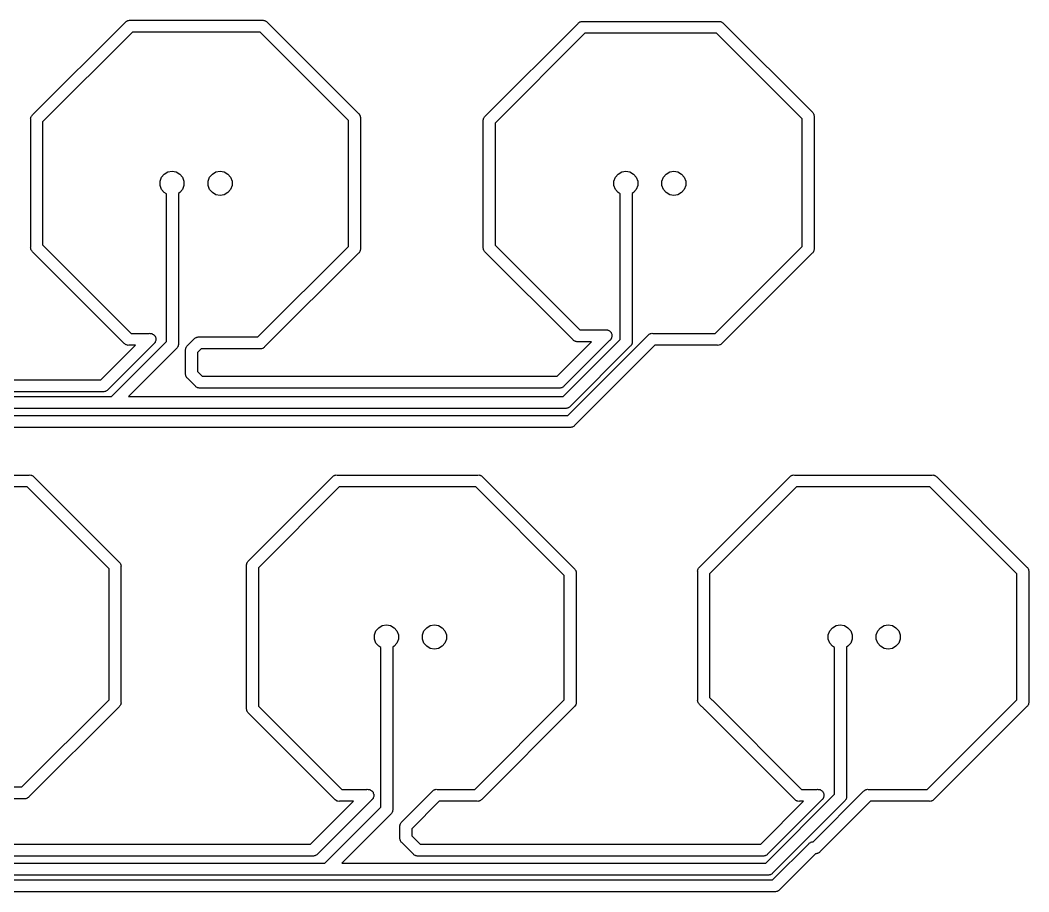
# Model space of a CAD drawing. Extents: x 41 to 175, y -135 to -43.
# Drawn here: x 118.81 to 161.15, y -79.75 to -43.15 of the extents above; entities that cross this region are included whole.
import ezdxf

# ---------------------------------------------------------------- set-up
doc = ezdxf.new("R2010")
doc.units = 0
doc.header["$MEASUREMENT"] = 0
doc.layers.add('BLACK', color=7, linetype='CONTINUOUS')

msp = doc.modelspace()

# ---------------------------------------------------------------- linework, layer by layer
at = {"layer": 'BLACK', "linetype": 'CONTINUOUS'}
for p, q in [((123.25, -43.2055), (123.279, -43.189)), ((123.279, -43.189), (123.306, -43.1699)), ((123.306, -43.1699), (123.317, -43.167)), ((123.317, -43.167), (123.326, -43.1615)), ((123.326, -43.1615), (123.359, -43.1557)), ((123.359, -43.1557), (123.391, -43.1471)), ((123.391, -43.1471), (123.424, -43.15)), ((123.424, -43.15), (128.976, -43.15)), ((128.976, -43.15), (129.009, -43.1471)), ((129.009, -43.1471), (129.042, -43.1557)), ((129.042, -43.1557), (129.074, -43.1615)), ((129.074, -43.1615), (129.084, -43.167)), ((129.084, -43.167), (129.095, -43.1699)), ((129.095, -43.1699), (129.122, -43.1889)), ((129.122, -43.1889), (129.151, -43.2055)), ((119.331, -47.1285), (123.229, -43.2309)), ((123.229, -43.2309), (123.25, -43.2055)), ((129.151, -43.2055), (129.172, -43.2309)), ((129.172, -43.2309), (133.007, -47.0657)), ((138.331, -47.1785), (142.229, -43.2809)), ((142.229, -43.2809), (142.25, -43.2555)), ((142.25, -43.2555), (142.279, -43.239)), ((142.279, -43.239), (142.306, -43.2199)), ((142.306, -43.2199), (142.317, -43.217)), ((142.317, -43.217), (142.326, -43.2115)), ((142.326, -43.2115), (142.359, -43.2057)), ((142.359, -43.2057), (142.391, -43.1971)), ((142.391, -43.1971), (142.424, -43.2)), ((142.424, -43.2), (148.139, -43.2)), ((148.139, -43.2), (148.172, -43.1971)), ((148.172, -43.1971), (148.204, -43.2057)), ((148.204, -43.2057), (148.237, -43.2115)), ((148.237, -43.2115), (148.247, -43.217)), ((148.247, -43.217), (148.257, -43.2199)), ((148.257, -43.2199), (148.284, -43.239)), ((148.284, -43.239), (148.313, -43.2555)), ((148.313, -43.2555), (148.335, -43.2809)), ((148.335, -43.2809), (152.057, -47.0031)), ((123.517, -43.65), (119.75, -47.4166)), ((128.884, -43.65), (123.517, -43.65)), ((132.588, -47.3538), (128.884, -43.65)), ((142.517, -43.7), (138.75, -47.4666)), ((148.046, -43.7), (142.517, -43.7)), ((151.638, -47.2911), (148.046, -43.7)), ((152.057, -47.0031), (152.082, -47.0244)), ((119.247, -47.2909), (119.256, -47.2589)), ((119.25, -47.3239), (119.247, -47.2909)), ((119.25, -52.6764), (119.25, -47.3239)), ((119.256, -47.2589), (119.261, -47.2262)), ((119.261, -47.2262), (119.267, -47.2165)), ((119.267, -47.2165), (119.27, -47.2057)), ((119.27, -47.2057), (119.289, -47.1786)), ((119.289, -47.1786), (119.306, -47.1499)), ((119.306, -47.1499), (119.331, -47.1285)), ((119.75, -47.4166), (119.75, -52.5838)), ((132.588, -52.6458), (132.588, -47.3538)), ((133.007, -47.0657), (133.032, -47.0871)), ((133.032, -47.0871), (133.049, -47.1158)), ((133.049, -47.1158), (133.068, -47.1429)), ((133.068, -47.1429), (133.071, -47.1537)), ((133.071, -47.1537), (133.076, -47.1634)), ((133.076, -47.1634), (133.082, -47.1961)), ((133.082, -47.1961), (133.09, -47.2281)), ((133.09, -47.2281), (133.088, -47.2611)), ((133.088, -47.2611), (133.088, -52.7385)), ((138.247, -47.3409), (138.256, -47.3089)), ((138.25, -47.3739), (138.247, -47.3409)), ((138.25, -52.6891), (138.25, -47.3739)), ((138.256, -47.3089), (138.261, -47.2762)), ((138.261, -47.2762), (138.267, -47.2665)), ((138.267, -47.2665), (138.27, -47.2557)), ((138.27, -47.2557), (138.289, -47.2286)), ((138.289, -47.2286), (138.306, -47.1999)), ((138.306, -47.1999), (138.331, -47.1785)), ((151.638, -52.6458), (151.638, -47.2911)), ((152.082, -47.0244), (152.099, -47.0531)), ((152.099, -47.0531), (152.118, -47.0803)), ((152.118, -47.0803), (152.121, -47.0911)), ((152.121, -47.0911), (152.126, -47.1008)), ((152.126, -47.1008), (152.132, -47.1334)), ((152.132, -47.1334), (152.14, -47.1654)), ((152.14, -47.1654), (152.138, -47.1985)), ((152.138, -47.1985), (152.138, -52.7385)), ((138.75, -47.4666), (138.75, -52.5964)), ((124.858, -49.6111), (125.01, -49.5229)), ((125.01, -49.5229), (125.184, -49.4923)), ((125.184, -49.4923), (125.358, -49.5229)), ((125.358, -49.5229), (125.51, -49.6111)), ((126.874, -49.6111), (127.026, -49.5229)), ((127.026, -49.5229), (127.2, -49.4923)), ((127.2, -49.4923), (127.374, -49.5229)), ((127.374, -49.5229), (127.526, -49.6111)), ((143.908, -49.6111), (144.06, -49.5229)), ((144.06, -49.5229), (144.234, -49.4923)), ((144.234, -49.4923), (144.408, -49.5229)), ((144.408, -49.5229), (144.56, -49.6111)), ((145.924, -49.6111), (146.076, -49.5229)), ((146.076, -49.5229), (146.25, -49.4923)), ((146.25, -49.4923), (146.424, -49.5229)), ((146.424, -49.5229), (146.576, -49.6111)), ((124.684, -49.9118), (124.744, -49.7461)), ((124.684, -50.0882), (124.684, -49.9118)), ((124.744, -49.7461), (124.858, -49.6111)), ((125.51, -49.6111), (125.624, -49.7461)), ((125.624, -49.7461), (125.684, -49.9118)), ((125.684, -49.9118), (125.684, -50.0882)), ((126.7, -49.9118), (126.76, -49.7461)), ((126.7, -50.0882), (126.7, -49.9118)), ((126.76, -49.7461), (126.874, -49.6111)), ((127.526, -49.6111), (127.64, -49.7461)), ((127.64, -49.7461), (127.7, -49.9118)), ((127.7, -49.9118), (127.7, -50.0882)), ((143.734, -49.9118), (143.794, -49.7461)), ((143.734, -50.0882), (143.734, -49.9118)), ((143.794, -49.7461), (143.908, -49.6111)), ((144.56, -49.6111), (144.674, -49.7461)), ((144.674, -49.7461), (144.734, -49.9118)), ((144.734, -49.9118), (144.734, -50.0882)), ((145.75, -49.9118), (145.81, -49.7461)), ((145.75, -50.0882), (145.75, -49.9118)), ((145.81, -49.7461), (145.924, -49.6111)), ((146.576, -49.6111), (146.69, -49.7461)), ((146.69, -49.7461), (146.75, -49.9118)), ((146.75, -49.9118), (146.75, -50.0882)), ((124.744, -50.2539), (124.684, -50.0882)), ((124.858, -50.3889), (124.744, -50.2539)), ((124.95, -50.4423), (124.858, -50.3889)), ((125.51, -50.3889), (125.45, -50.4238)), ((125.624, -50.2539), (125.51, -50.3889)), ((125.684, -50.0882), (125.624, -50.2539)), ((126.76, -50.2539), (126.7, -50.0882)), ((126.874, -50.3889), (126.76, -50.2539)), ((127.026, -50.4771), (126.874, -50.3889)), ((127.526, -50.3889), (127.374, -50.4771)), ((127.64, -50.2539), (127.526, -50.3889)), ((127.7, -50.0882), (127.64, -50.2539)), ((143.794, -50.2539), (143.734, -50.0882)), ((143.908, -50.3889), (143.794, -50.2539)), ((144, -50.4423), (143.908, -50.3889)), ((144.56, -50.3889), (144.5, -50.4238)), ((144.674, -50.2539), (144.56, -50.3889)), ((144.734, -50.0882), (144.674, -50.2539)), ((145.81, -50.2539), (145.75, -50.0882)), ((145.924, -50.3889), (145.81, -50.2539)), ((146.076, -50.4771), (145.924, -50.3889)), ((146.576, -50.3889), (146.424, -50.4771)), ((146.69, -50.2539), (146.576, -50.3889)), ((146.75, -50.0882), (146.69, -50.2539)), ((124.95, -56.2215), (124.95, -50.4423)), ((125.45, -50.4238), (125.45, -56.7391)), ((127.2, -50.5077), (127.026, -50.4771)), ((127.374, -50.4771), (127.2, -50.5077)), ((144, -56.2215), (144, -50.4423)), ((144.5, -50.4238), (144.5, -56.6491)), ((146.25, -50.5077), (146.076, -50.4771)), ((146.424, -50.4771), (146.25, -50.5077)), ((119.247, -52.7095), (119.25, -52.6764)), ((119.256, -52.7415), (119.247, -52.7095)), ((119.261, -52.7742), (119.256, -52.7415)), ((119.267, -52.7838), (119.261, -52.7742)), ((119.27, -52.7946), (119.267, -52.7838)), ((119.289, -52.8218), (119.27, -52.7946)), ((119.306, -52.8505), (119.289, -52.8218)), ((119.331, -52.8718), (119.306, -52.8505)), ((123.178, -56.7191), (119.331, -52.8718)), ((119.75, -52.5838), (123.466, -56.3)), ((128.783, -56.45), (132.588, -52.6458)), ((133.032, -52.9126), (133.007, -52.9339)), ((133.049, -52.8838), (133.032, -52.9126)), ((133.068, -52.8567), (133.049, -52.8838)), ((133.071, -52.8459), (133.068, -52.8567)), ((133.076, -52.8362), (133.071, -52.8459)), ((133.082, -52.8035), (133.076, -52.8362)), ((133.09, -52.7715), (133.082, -52.8035)), ((133.088, -52.7385), (133.09, -52.7715)), ((138.247, -52.7221), (138.25, -52.6891)), ((138.256, -52.7542), (138.247, -52.7221)), ((138.261, -52.7868), (138.256, -52.7542)), ((138.267, -52.7965), (138.261, -52.7868)), ((138.27, -52.8073), (138.267, -52.7965)), ((138.289, -52.8345), (138.27, -52.8073)), ((138.306, -52.8632), (138.289, -52.8345)), ((138.331, -52.8845), (138.306, -52.8632)), ((142.016, -56.5691), (138.331, -52.8845)), ((138.75, -52.5964), (142.304, -56.15)), ((147.983, -56.3), (151.638, -52.6458)), ((152.082, -52.9126), (152.057, -52.9339)), ((152.099, -52.8838), (152.082, -52.9126)), ((152.118, -52.8567), (152.099, -52.8838)), ((152.121, -52.8459), (152.118, -52.8567)), ((152.126, -52.8362), (152.121, -52.8459)), ((152.132, -52.8035), (152.126, -52.8362)), ((152.14, -52.7715), (152.132, -52.8035)), ((152.138, -52.7385), (152.14, -52.7715)), ((133.007, -52.9339), (129.071, -56.8691)), ((152.057, -52.9339), (148.271, -56.7191)), ((123.466, -56.3), (124.217, -56.3)), ((124.217, -56.3), (124.228, -56.2971)), ((124.228, -56.2971), (124.261, -56.3)), ((124.261, -56.3), (124.272, -56.3)), ((124.272, -56.3), (124.283, -56.3019)), ((124.283, -56.3019), (124.316, -56.3048)), ((124.316, -56.3048), (124.326, -56.3095)), ((124.326, -56.3095), (124.337, -56.3114)), ((124.337, -56.3114), (124.366, -56.328)), ((124.95, -56.6464), (124.95, -56.2215)), ((124.95, -56.2215), (124.95, -56.2215)), ((142.304, -56.15), (143.367, -56.15)), ((143.367, -56.15), (143.378, -56.1471)), ((143.378, -56.1471), (143.411, -56.15)), ((143.411, -56.15), (143.422, -56.15)), ((143.422, -56.15), (143.433, -56.1519)), ((143.433, -56.1519), (143.466, -56.1548)), ((143.466, -56.1548), (143.476, -56.1595)), ((143.476, -56.1595), (143.487, -56.1615)), ((143.487, -56.1615), (143.516, -56.178)), ((143.516, -56.178), (143.546, -56.1921)), ((143.546, -56.1921), (143.553, -56.1999)), ((143.553, -56.1999), (143.563, -56.2055)), ((143.563, -56.2055), (143.585, -56.2309)), ((143.585, -56.2309), (143.608, -56.2544)), ((143.608, -56.2544), (143.613, -56.2645)), ((143.613, -56.2645), (143.62, -56.2731)), ((143.62, -56.2731), (143.631, -56.3042)), ((143.631, -56.3042), (143.645, -56.3343)), ((144, -56.5565), (144, -56.2215)), ((144, -56.2215), (144, -56.2215)), ((145.216, -56.3389), (145.243, -56.3199)), ((145.243, -56.3199), (145.253, -56.317)), ((145.253, -56.317), (145.263, -56.3114)), ((145.263, -56.3114), (145.296, -56.3057)), ((145.296, -56.3057), (145.328, -56.2971)), ((145.328, -56.2971), (145.361, -56.3)), ((145.361, -56.3), (147.983, -56.3)), ((122.646, -58.95), (124.95, -56.6464)), ((123.199, -56.7445), (123.178, -56.7191)), ((124.366, -56.328), (124.396, -56.342)), ((124.396, -56.342), (124.404, -56.3499)), ((124.404, -56.3499), (124.413, -56.3555)), ((124.413, -56.3555), (124.435, -56.3809)), ((124.434, -56.7191), (124.413, -56.7445)), ((124.442, -56.7113), (124.434, -56.7191)), ((124.435, -56.3809), (124.458, -56.4044)), ((124.449, -56.7023), (124.442, -56.7113)), ((124.47, -56.6769), (124.449, -56.7023)), ((124.458, -56.4044), (124.463, -56.4145)), ((124.463, -56.4145), (124.47, -56.4231)), ((124.47, -56.4231), (124.481, -56.4542)), ((124.474, -56.6664), (124.47, -56.6769)), ((124.48, -56.6573), (124.474, -56.6664)), ((124.489, -56.6252), (124.48, -56.6573)), ((124.481, -56.4542), (124.495, -56.4843)), ((124.5, -56.5941), (124.489, -56.6252)), ((124.495, -56.4843), (124.496, -56.4954)), ((124.496, -56.4954), (124.5, -56.5059)), ((124.5, -56.5059), (124.5, -56.5391)), ((124.5, -56.5391), (124.503, -56.5721)), ((124.503, -56.5721), (124.5, -56.5829)), ((124.5, -56.5829), (124.5, -56.5941)), ((125.45, -56.7391), (125.453, -56.7721)), ((125.831, -56.8155), (126.116, -56.5309)), ((126.116, -56.5309), (126.137, -56.5055)), ((126.137, -56.5055), (126.166, -56.489)), ((126.166, -56.489), (126.193, -56.4699)), ((126.193, -56.4699), (126.204, -56.467)), ((126.204, -56.467), (126.213, -56.4615)), ((126.213, -56.4615), (126.246, -56.4557)), ((126.246, -56.4557), (126.278, -56.4471)), ((126.278, -56.4471), (126.311, -56.45)), ((126.311, -56.45), (128.783, -56.45)), ((141.346, -58.1), (142.796, -56.65)), ((141.606, -58.95), (144, -56.5565)), ((143.554, -56.6), (141.634, -58.5191)), ((141.796, -59.75), (145.166, -56.3809)), ((142.037, -56.5945), (142.016, -56.5691)), ((142.066, -56.611), (142.037, -56.5945)), ((142.093, -56.6301), (142.066, -56.611)), ((142.104, -56.633), (142.093, -56.6301)), ((142.113, -56.6385), (142.104, -56.633)), ((142.146, -56.6443), (142.113, -56.6385)), ((142.178, -56.6529), (142.146, -56.6443)), ((142.211, -56.65), (142.178, -56.6529)), ((142.796, -56.65), (142.211, -56.65)), ((143.563, -56.5945), (143.554, -56.6)), ((143.584, -56.5691), (143.563, -56.5945)), ((143.592, -56.5613), (143.584, -56.5691)), ((143.599, -56.5523), (143.592, -56.5613)), ((143.62, -56.5269), (143.599, -56.5523)), ((143.624, -56.5164), (143.62, -56.5269)), ((143.63, -56.5073), (143.624, -56.5164)), ((143.639, -56.4752), (143.63, -56.5073)), ((143.65, -56.4441), (143.639, -56.4752)), ((143.645, -56.3343), (143.646, -56.3454)), ((143.646, -56.3454), (143.65, -56.3559)), ((143.65, -56.3559), (143.65, -56.3891)), ((143.65, -56.3891), (143.653, -56.4221)), ((143.653, -56.4221), (143.65, -56.4329)), ((143.65, -56.4329), (143.65, -56.4441)), ((144.494, -56.7142), (144.489, -56.7468)), ((144.503, -56.6822), (144.494, -56.7142)), ((144.5, -56.6491), (144.503, -56.6822)), ((145.166, -56.3809), (145.187, -56.3555)), ((145.187, -56.3555), (145.216, -56.3389)), ((148.271, -56.7191), (148.25, -56.7445)), ((122.196, -58.25), (123.646, -56.8)), ((124.404, -56.75), (122.484, -58.6691)), ((123.228, -56.761), (123.199, -56.7445)), ((123.255, -56.7801), (123.228, -56.761)), ((123.266, -56.783), (123.255, -56.7801)), ((123.276, -56.7885), (123.266, -56.783)), ((123.308, -56.7943), (123.276, -56.7885)), ((123.341, -56.8029), (123.308, -56.7943)), ((123.374, -56.8), (123.341, -56.8029)), ((125.369, -56.9345), (123.354, -58.95)), ((123.646, -56.8), (123.374, -56.8)), ((124.413, -56.7445), (124.404, -56.75)), ((125.394, -56.9132), (125.369, -56.9345)), ((125.411, -56.8845), (125.394, -56.9132)), ((125.43, -56.8573), (125.411, -56.8845)), ((125.433, -56.8465), (125.43, -56.8573)), ((125.439, -56.8368), (125.433, -56.8465)), ((125.444, -56.8042), (125.439, -56.8368)), ((125.453, -56.7721), (125.444, -56.8042)), ((125.747, -56.9779), (125.756, -56.9458)), ((125.75, -57.0109), (125.747, -56.9779)), ((125.75, -57.9891), (125.75, -57.0109)), ((125.756, -56.9458), (125.761, -56.9132)), ((125.761, -56.9132), (125.767, -56.9035)), ((125.767, -56.9035), (125.77, -56.8927)), ((125.77, -56.8927), (125.789, -56.8655)), ((125.789, -56.8655), (125.806, -56.8368)), ((125.806, -56.8368), (125.831, -56.8155)), ((126.404, -56.95), (126.25, -57.1036)), ((126.25, -57.1036), (126.25, -57.8964)), ((128.876, -56.95), (126.404, -56.95)), ((128.909, -56.9529), (128.876, -56.95)), ((128.941, -56.9443), (128.909, -56.9529)), ((128.974, -56.9385), (128.941, -56.9443)), ((128.983, -56.933), (128.974, -56.9385)), ((128.994, -56.9301), (128.983, -56.933)), ((129.021, -56.911), (128.994, -56.9301)), ((129.05, -56.8945), (129.021, -56.911)), ((129.071, -56.8691), (129.05, -56.8945)), ((144.419, -56.8445), (141.895, -59.3691)), ((145.454, -56.8), (142.084, -60.1691)), ((144.444, -56.8232), (144.419, -56.8445)), ((144.461, -56.7945), (144.444, -56.8232)), ((144.48, -56.7673), (144.461, -56.7945)), ((144.483, -56.7565), (144.48, -56.7673)), ((144.489, -56.7468), (144.483, -56.7565)), ((148.076, -56.8), (145.454, -56.8)), ((148.109, -56.8029), (148.076, -56.8)), ((148.141, -56.7943), (148.109, -56.8029)), ((148.174, -56.7885), (148.141, -56.7943)), ((148.183, -56.783), (148.174, -56.7885)), ((148.194, -56.7801), (148.183, -56.783)), ((148.221, -56.761), (148.194, -56.7801)), ((148.25, -56.7445), (148.221, -56.761)), ((125.747, -58.0221), (125.75, -57.9891)), ((126.25, -57.8964), (126.454, -58.1)), ((110.104, -58.25), (122.196, -58.25)), ((125.756, -58.0542), (125.747, -58.0221)), ((125.761, -58.0868), (125.756, -58.0542)), ((125.767, -58.0965), (125.761, -58.0868)), ((125.77, -58.1073), (125.767, -58.0965)), ((125.789, -58.1345), (125.77, -58.1073)), ((125.806, -58.1632), (125.789, -58.1345)), ((125.831, -58.1845), (125.806, -58.1632)), ((126.166, -58.5191), (125.831, -58.1845)), ((126.454, -58.1), (141.346, -58.1)), ((122.289, -58.75), (110.011, -58.75)), ((122.322, -58.7529), (122.289, -58.75)), ((122.354, -58.7443), (122.322, -58.7529)), ((122.387, -58.7385), (122.354, -58.7443)), ((122.396, -58.733), (122.387, -58.7385)), ((122.407, -58.7301), (122.396, -58.733)), ((122.434, -58.7111), (122.407, -58.7301)), ((122.463, -58.6945), (122.434, -58.7111)), ((122.484, -58.6691), (122.463, -58.6945)), ((126.187, -58.5445), (126.166, -58.5191)), ((126.216, -58.561), (126.187, -58.5445)), ((126.243, -58.5801), (126.216, -58.561)), ((126.254, -58.583), (126.243, -58.5801)), ((126.263, -58.5885), (126.254, -58.583)), ((126.296, -58.5943), (126.263, -58.5885)), ((126.328, -58.6029), (126.296, -58.5943)), ((126.361, -58.6), (126.328, -58.6029)), ((141.439, -58.6), (126.361, -58.6)), ((141.472, -58.6029), (141.439, -58.6)), ((141.504, -58.5943), (141.472, -58.6029)), ((141.537, -58.5885), (141.504, -58.5943)), ((141.546, -58.583), (141.537, -58.5885)), ((141.557, -58.5801), (141.546, -58.583)), ((141.584, -58.5611), (141.557, -58.5801)), ((141.613, -58.5445), (141.584, -58.5611)), ((141.634, -58.5191), (141.613, -58.5445)), ((104.774, -58.95), (122.646, -58.95)), ((123.354, -58.95), (141.606, -58.95)), ((122.739, -59.45), (104.681, -59.45)), ((122.772, -59.4529), (122.739, -59.45)), ((122.783, -59.45), (122.772, -59.4529)), ((141.699, -59.45), (122.783, -59.45)), ((141.732, -59.4529), (141.699, -59.45)), ((141.764, -59.4443), (141.732, -59.4529)), ((141.797, -59.4386), (141.764, -59.4443)), ((141.807, -59.433), (141.797, -59.4386)), ((141.817, -59.4301), (141.807, -59.433)), ((141.844, -59.4111), (141.817, -59.4301)), ((141.873, -59.3945), (141.844, -59.4111)), ((141.895, -59.3691), (141.873, -59.3945)), ((47.0109, -59.75), (141.796, -59.75)), ((141.889, -60.25), (47.1036, -60.25)), ((141.922, -60.2529), (141.889, -60.25)), ((141.954, -60.2443), (141.922, -60.2529)), ((141.987, -60.2385), (141.954, -60.2443)), ((141.996, -60.233), (141.987, -60.2385)), ((142.007, -60.2301), (141.996, -60.233)), ((142.034, -60.2111), (142.007, -60.2301)), ((142.063, -60.1945), (142.034, -60.2111)), ((142.084, -60.1691), (142.063, -60.1945)), ((119.189, -62.25), (119.222, -62.2471)), ((119.222, -62.2471), (119.254, -62.2557)), ((132.046, -62.2557), (132.078, -62.2471)), ((132.078, -62.2471), (132.111, -62.25)), ((138.026, -62.25), (138.059, -62.2471)), ((138.059, -62.2471), (138.092, -62.2557)), ((151.246, -62.2557), (151.278, -62.2471)), ((151.278, -62.2471), (151.311, -62.25)), ((157.089, -62.25), (157.122, -62.2471)), ((157.122, -62.2471), (157.154, -62.2557)), ((112.911, -62.25), (119.189, -62.25)), ((119.254, -62.2557), (119.287, -62.2615)), ((119.287, -62.2615), (119.297, -62.267)), ((119.297, -62.267), (119.307, -62.2699)), ((119.307, -62.2699), (119.334, -62.289)), ((119.334, -62.289), (119.363, -62.3055)), ((119.363, -62.3055), (119.385, -62.3309)), ((119.385, -62.3309), (122.957, -65.9031)), ((128.393, -65.8531), (131.916, -62.3309)), ((131.916, -62.3309), (131.937, -62.3055)), ((131.937, -62.3055), (131.966, -62.289)), ((131.966, -62.289), (131.993, -62.2699)), ((131.993, -62.2699), (132.004, -62.267)), ((132.004, -62.267), (132.013, -62.2615)), ((132.013, -62.2615), (132.046, -62.2557)), ((132.111, -62.25), (138.026, -62.25)), ((138.092, -62.2557), (138.124, -62.2615)), ((138.124, -62.2615), (138.134, -62.267)), ((138.134, -62.267), (138.145, -62.2699)), ((138.145, -62.2699), (138.172, -62.2889)), ((138.172, -62.2889), (138.201, -62.3055)), ((138.201, -62.3055), (138.222, -62.3309)), ((138.222, -62.3309), (142.069, -66.1782)), ((147.331, -66.1155), (151.116, -62.3309)), ((151.116, -62.3309), (151.137, -62.3055)), ((151.137, -62.3055), (151.166, -62.289)), ((151.166, -62.289), (151.193, -62.2699)), ((151.193, -62.2699), (151.203, -62.267)), ((151.203, -62.267), (151.213, -62.2615)), ((151.213, -62.2615), (151.246, -62.2557)), ((151.311, -62.25), (157.089, -62.25)), ((157.154, -62.2557), (157.187, -62.2615)), ((157.187, -62.2615), (157.197, -62.267)), ((157.197, -62.267), (157.207, -62.2699)), ((157.207, -62.2699), (157.234, -62.289)), ((157.234, -62.289), (157.263, -62.3055)), ((157.263, -62.3055), (157.285, -62.3309)), ((157.285, -62.3309), (161.069, -66.1155)), ((119.096, -62.75), (113.004, -62.75)), ((122.538, -66.1911), (119.096, -62.75)), ((132.204, -62.75), (128.812, -66.1411)), ((137.934, -62.75), (132.204, -62.75)), ((141.65, -66.4662), (137.934, -62.75)), ((151.404, -62.75), (147.75, -66.4036)), ((156.996, -62.75), (151.404, -62.75)), ((160.65, -66.4036), (156.996, -62.75)), ((122.957, -65.9031), (122.982, -65.9244)), ((122.982, -65.9244), (122.999, -65.9531)), ((122.999, -65.9531), (123.018, -65.9803)), ((123.018, -65.9803), (123.021, -65.9911)), ((123.021, -65.9911), (123.026, -66.0008)), ((123.026, -66.0008), (123.032, -66.0334)), ((123.032, -66.0334), (123.04, -66.0654)), ((128.31, -66.0155), (128.318, -65.9834)), ((128.312, -66.0485), (128.31, -66.0155)), ((128.312, -72.0515), (128.312, -66.0485)), ((128.318, -65.9834), (128.324, -65.9508)), ((128.324, -65.9508), (128.329, -65.9411)), ((128.329, -65.9411), (128.332, -65.9303)), ((128.332, -65.9303), (128.351, -65.9031)), ((128.351, -65.9031), (128.368, -65.8744)), ((128.368, -65.8744), (128.393, -65.8531)), ((122.538, -71.6958), (122.538, -66.1911)), ((123.04, -66.0654), (123.038, -66.0985)), ((123.038, -66.0985), (123.038, -71.7885)), ((128.812, -66.1411), (128.812, -71.9589)), ((141.65, -71.6964), (141.65, -66.4662)), ((142.069, -66.1782), (142.094, -66.1995)), ((142.094, -66.1995), (142.111, -66.2282)), ((142.111, -66.2282), (142.13, -66.2554)), ((142.13, -66.2554), (142.133, -66.2662)), ((142.133, -66.2662), (142.139, -66.2758)), ((142.139, -66.2758), (142.144, -66.3085)), ((142.144, -66.3085), (142.153, -66.3405)), ((142.153, -66.3405), (142.15, -66.3735)), ((142.15, -66.3735), (142.15, -71.7891)), ((147.247, -66.2779), (147.256, -66.2458)), ((147.25, -66.3109), (147.247, -66.2779)), ((147.25, -71.6891), (147.25, -66.3109)), ((147.256, -66.2458), (147.261, -66.2132)), ((147.261, -66.2132), (147.267, -66.2035)), ((147.267, -66.2035), (147.27, -66.1927)), ((147.27, -66.1927), (147.289, -66.1655)), ((147.289, -66.1655), (147.306, -66.1368)), ((147.306, -66.1368), (147.331, -66.1155)), ((147.75, -66.4036), (147.75, -71.5964)), ((160.65, -71.6834), (160.65, -66.4036)), ((161.069, -66.1155), (161.094, -66.1368)), ((161.094, -66.1368), (161.111, -66.1655)), ((161.111, -66.1655), (161.13, -66.1927)), ((161.13, -66.1927), (161.133, -66.2035)), ((161.133, -66.2035), (161.139, -66.2132)), ((161.139, -66.2132), (161.144, -66.2458)), ((161.144, -66.2458), (161.153, -66.2779)), ((161.153, -66.2779), (161.15, -66.3109)), ((161.15, -66.3109), (161.15, -71.7761)), ((133.858, -68.6611), (134.01, -68.5729)), ((134.01, -68.5729), (134.184, -68.5423)), ((134.184, -68.5423), (134.358, -68.5729)), ((134.358, -68.5729), (134.51, -68.6611)), ((135.874, -68.6611), (136.026, -68.5729)), ((136.026, -68.5729), (136.2, -68.5423)), ((136.2, -68.5423), (136.374, -68.5729)), ((136.374, -68.5729), (136.526, -68.6611)), ((152.908, -68.6611), (153.06, -68.5729)), ((153.06, -68.5729), (153.234, -68.5423)), ((153.234, -68.5423), (153.408, -68.5729)), ((153.408, -68.5729), (153.56, -68.6611)), ((154.924, -68.6611), (155.076, -68.5729)), ((155.076, -68.5729), (155.25, -68.5423)), ((155.25, -68.5423), (155.424, -68.5729)), ((155.424, -68.5729), (155.576, -68.6611)), ((133.684, -68.9618), (133.744, -68.7961)), ((133.684, -69.1382), (133.684, -68.9618)), ((133.744, -68.7961), (133.858, -68.6611)), ((134.51, -68.6611), (134.624, -68.7961)), ((134.624, -68.7961), (134.684, -68.9618)), ((134.684, -68.9618), (134.684, -69.1382)), ((135.7, -68.9618), (135.76, -68.7961)), ((135.7, -69.1382), (135.7, -68.9618)), ((135.76, -68.7961), (135.874, -68.6611)), ((136.526, -68.6611), (136.64, -68.7961)), ((136.64, -68.7961), (136.7, -68.9618)), ((136.7, -68.9618), (136.7, -69.1382)), ((152.734, -68.9618), (152.794, -68.7961)), ((152.734, -69.1382), (152.734, -68.9618)), ((152.794, -68.7961), (152.908, -68.6611)), ((153.56, -68.6611), (153.674, -68.7961)), ((153.674, -68.7961), (153.734, -68.9618)), ((153.734, -68.9618), (153.734, -69.1382)), ((154.75, -68.9618), (154.81, -68.7961)), ((154.75, -69.1382), (154.75, -68.9618)), ((154.81, -68.7961), (154.924, -68.6611)), ((155.576, -68.6611), (155.69, -68.7961)), ((155.69, -68.7961), (155.75, -68.9618)), ((155.75, -68.9618), (155.75, -69.1382)), ((133.744, -69.3039), (133.684, -69.1382)), ((133.858, -69.4389), (133.744, -69.3039)), ((133.95, -69.4923), (133.858, -69.4389)), ((134.51, -69.4389), (134.45, -69.4738)), ((134.624, -69.3039), (134.51, -69.4389)), ((134.684, -69.1382), (134.624, -69.3039)), ((135.76, -69.3039), (135.7, -69.1382)), ((135.874, -69.4389), (135.76, -69.3039)), ((136.026, -69.5271), (135.874, -69.4389)), ((136.526, -69.4389), (136.374, -69.5271)), ((136.64, -69.3039), (136.526, -69.4389)), ((136.7, -69.1382), (136.64, -69.3039)), ((152.794, -69.3039), (152.734, -69.1382)), ((152.908, -69.4389), (152.794, -69.3039)), ((153, -69.4923), (152.908, -69.4389)), ((153.56, -69.4389), (153.5, -69.4738)), ((153.674, -69.3039), (153.56, -69.4389)), ((153.734, -69.1382), (153.674, -69.3039)), ((154.81, -69.3039), (154.75, -69.1382)), ((154.924, -69.4389), (154.81, -69.3039)), ((155.076, -69.5271), (154.924, -69.4389)), ((155.576, -69.4389), (155.424, -69.5271)), ((155.69, -69.3039), (155.576, -69.4389)), ((155.75, -69.1382), (155.69, -69.3039)), ((133.95, -76.1964), (133.95, -69.4923)), ((134.45, -69.4738), (134.45, -76.2891)), ((136.2, -69.5577), (136.026, -69.5271)), ((136.374, -69.5271), (136.2, -69.5577)), ((153, -75.2715), (153, -69.4923)), ((153.5, -69.4738), (153.5, -75.7491)), ((155.25, -69.5577), (155.076, -69.5271)), ((155.424, -69.5271), (155.25, -69.5577)), ((118.883, -75.35), (122.538, -71.6958)), ((122.957, -71.9839), (119.171, -75.7691)), ((122.982, -71.9626), (122.957, -71.9839)), ((122.999, -71.9338), (122.982, -71.9626)), ((123.018, -71.9067), (122.999, -71.9338)), ((123.021, -71.8959), (123.018, -71.9067)), ((123.026, -71.8862), (123.021, -71.8959)), ((123.032, -71.8535), (123.026, -71.8862)), ((123.04, -71.8215), (123.032, -71.8535)), ((123.038, -71.7885), (123.04, -71.8215)), ((128.812, -71.9589), (132.304, -75.45)), ((137.896, -75.45), (141.65, -71.6964)), ((142.069, -71.9845), (138.184, -75.8691)), ((142.094, -71.9632), (142.069, -71.9845)), ((142.111, -71.9345), (142.094, -71.9632)), ((142.13, -71.9073), (142.111, -71.9345)), ((142.133, -71.8965), (142.13, -71.9073)), ((142.139, -71.8868), (142.133, -71.8965)), ((142.144, -71.8542), (142.139, -71.8868)), ((142.153, -71.8221), (142.144, -71.8542)), ((142.15, -71.7891), (142.153, -71.8221)), ((147.247, -71.7221), (147.25, -71.6891)), ((147.256, -71.7542), (147.247, -71.7221)), ((147.261, -71.7868), (147.256, -71.7542)), ((147.267, -71.7965), (147.261, -71.7868)), ((147.27, -71.8073), (147.267, -71.7965)), ((147.289, -71.8345), (147.27, -71.8073)), ((147.306, -71.8632), (147.289, -71.8345)), ((147.331, -71.8845), (147.306, -71.8632)), ((147.516, -72.0691), (147.331, -71.8845)), ((147.75, -71.5964), (147.832, -71.6782)), ((147.832, -71.6782), (147.847, -71.6889)), ((147.847, -71.6889), (147.876, -71.7055)), ((147.876, -71.7055), (147.897, -71.7309)), ((147.897, -71.7309), (151.616, -75.45)), ((156.883, -75.45), (160.65, -71.6834)), ((161.069, -71.9715), (157.171, -75.8691)), ((161.094, -71.9501), (161.069, -71.9715)), ((161.111, -71.9214), (161.094, -71.9501)), ((161.13, -71.8943), (161.111, -71.9214)), ((161.133, -71.8835), (161.13, -71.8943)), ((161.139, -71.8738), (161.133, -71.8835)), ((161.144, -71.8411), (161.139, -71.8738)), ((161.153, -71.8091), (161.144, -71.8411)), ((161.15, -71.7761), (161.153, -71.8091)), ((128.31, -72.0845), (128.312, -72.0515)), ((128.318, -72.1166), (128.31, -72.0845)), ((128.324, -72.1492), (128.318, -72.1166)), ((128.329, -72.1589), (128.324, -72.1492)), ((128.332, -72.1697), (128.329, -72.1589)), ((128.351, -72.1969), (128.332, -72.1697)), ((128.368, -72.2256), (128.351, -72.1969)), ((128.393, -72.2469), (128.368, -72.2256)), ((132.016, -75.8691), (128.393, -72.2469)), ((147.537, -72.0945), (147.516, -72.0691)), ((147.566, -72.111), (147.537, -72.0945)), ((147.581, -72.1218), (147.566, -72.111)), ((151.328, -75.8691), (147.581, -72.1218)), ((117.411, -75.35), (118.883, -75.35)), ((153, -75.6565), (153, -75.2715)), ((153, -75.2715), (153, -75.2715)), ((119.15, -75.7945), (119.121, -75.811)), ((119.171, -75.7691), (119.15, -75.7945)), ((132.304, -75.45), (133.367, -75.45)), ((133.367, -75.45), (133.378, -75.4471)), ((133.378, -75.4471), (133.411, -75.45)), ((133.411, -75.45), (133.422, -75.45)), ((133.422, -75.45), (133.433, -75.4519)), ((133.433, -75.4519), (133.466, -75.4548)), ((133.466, -75.4548), (133.476, -75.4595)), ((133.476, -75.4595), (133.487, -75.4615)), ((133.487, -75.4615), (133.516, -75.478)), ((133.516, -75.478), (133.546, -75.4921)), ((133.546, -75.4921), (133.553, -75.4999)), ((133.553, -75.4999), (133.563, -75.5055)), ((133.563, -75.5055), (133.585, -75.5309)), ((133.585, -75.5309), (133.608, -75.5544)), ((133.608, -75.5544), (133.613, -75.5645)), ((133.613, -75.5645), (133.62, -75.5731)), ((133.62, -75.5731), (133.631, -75.6042)), ((133.639, -75.7753), (133.63, -75.8073)), ((133.631, -75.6042), (133.645, -75.6343)), ((133.65, -75.7441), (133.639, -75.7753)), ((133.645, -75.6343), (133.646, -75.6454)), ((133.646, -75.6454), (133.65, -75.6559)), ((133.65, -75.6559), (133.65, -75.6891)), ((133.65, -75.6891), (133.653, -75.7221)), ((133.653, -75.7221), (133.65, -75.7329)), ((133.65, -75.7329), (133.65, -75.7441)), ((134.831, -76.8155), (136.116, -75.5309)), ((136.116, -75.5309), (136.137, -75.5055)), ((136.137, -75.5055), (136.166, -75.489)), ((136.166, -75.489), (136.193, -75.4699)), ((136.193, -75.4699), (136.204, -75.467)), ((136.204, -75.467), (136.213, -75.4615)), ((136.213, -75.4615), (136.246, -75.4557)), ((136.246, -75.4557), (136.278, -75.4471)), ((136.278, -75.4471), (136.311, -75.45)), ((136.311, -75.45), (137.896, -75.45)), ((150.106, -78.55), (153, -75.6565)), ((151.616, -75.45), (152.267, -75.45)), ((152.098, -77.6488), (154.216, -75.5309)), ((152.267, -75.45), (152.278, -75.4471)), ((152.278, -75.4471), (152.311, -75.45)), ((152.311, -75.45), (152.322, -75.45)), ((152.322, -75.45), (152.333, -75.4519)), ((152.333, -75.4519), (152.366, -75.4548)), ((152.366, -75.4548), (152.376, -75.4595)), ((152.376, -75.4595), (152.387, -75.4615)), ((152.387, -75.4615), (152.416, -75.478)), ((152.416, -75.478), (152.446, -75.4921)), ((152.446, -75.4921), (152.453, -75.4999)), ((152.453, -75.4999), (152.463, -75.5055)), ((152.463, -75.5055), (152.485, -75.5309)), ((152.485, -75.5309), (152.508, -75.5544)), ((152.508, -75.5544), (152.513, -75.5645)), ((152.513, -75.5645), (152.52, -75.5731)), ((152.52, -75.5731), (152.531, -75.6042)), ((152.539, -75.7753), (152.53, -75.8073)), ((152.531, -75.6042), (152.545, -75.6343)), ((152.55, -75.7441), (152.539, -75.7753)), ((152.545, -75.6343), (152.546, -75.6454)), ((152.546, -75.6454), (152.55, -75.6559)), ((152.55, -75.6559), (152.55, -75.6891)), ((152.55, -75.6891), (152.553, -75.7221)), ((152.553, -75.7221), (152.55, -75.7329)), ((152.55, -75.7329), (152.55, -75.7441)), ((153.503, -75.7822), (153.494, -75.8142)), ((153.5, -75.7491), (153.503, -75.7822)), ((154.216, -75.5309), (154.237, -75.5055)), ((154.237, -75.5055), (154.266, -75.489)), ((154.266, -75.489), (154.293, -75.4699)), ((154.293, -75.4699), (154.304, -75.467)), ((154.304, -75.467), (154.313, -75.4615)), ((154.313, -75.4615), (154.346, -75.4557)), ((154.346, -75.4557), (154.378, -75.4471)), ((154.378, -75.4471), (154.411, -75.45)), ((154.411, -75.45), (156.883, -75.45)), ((118.976, -75.85), (117.504, -75.85)), ((119.009, -75.8529), (118.976, -75.85)), ((119.041, -75.8443), (119.009, -75.8529)), ((119.074, -75.8385), (119.041, -75.8443)), ((119.083, -75.833), (119.074, -75.8385)), ((119.094, -75.8301), (119.083, -75.833)), ((119.121, -75.811), (119.094, -75.8301)), ((130.996, -77.75), (132.796, -75.95)), ((133.554, -75.9), (131.284, -78.1691)), ((131.596, -78.55), (133.95, -76.1964)), ((132.037, -75.8945), (132.016, -75.8691)), ((132.066, -75.911), (132.037, -75.8945)), ((132.093, -75.9301), (132.066, -75.911)), ((132.104, -75.933), (132.093, -75.9301)), ((132.113, -75.9385), (132.104, -75.933)), ((132.146, -75.9443), (132.113, -75.9385)), ((132.178, -75.9529), (132.146, -75.9443)), ((132.211, -75.95), (132.178, -75.9529)), ((132.796, -75.95), (132.211, -75.95)), ((133.563, -75.8945), (133.554, -75.9)), ((133.584, -75.8691), (133.563, -75.8945)), ((133.592, -75.8613), (133.584, -75.8691)), ((133.599, -75.8523), (133.592, -75.8613)), ((133.62, -75.8269), (133.599, -75.8523)), ((133.624, -75.8164), (133.62, -75.8269)), ((133.63, -75.8073), (133.624, -75.8164)), ((136.404, -75.95), (135.25, -77.1036)), ((137.989, -75.95), (136.404, -75.95)), ((138.022, -75.9529), (137.989, -75.95)), ((138.054, -75.9443), (138.022, -75.9529)), ((138.087, -75.9385), (138.054, -75.9443)), ((138.096, -75.933), (138.087, -75.9385)), ((138.107, -75.9301), (138.096, -75.933)), ((138.134, -75.9111), (138.107, -75.9301)), ((138.163, -75.8945), (138.134, -75.9111)), ((138.184, -75.8691), (138.163, -75.8945)), ((149.896, -77.75), (151.696, -75.95)), ((152.454, -75.9), (150.184, -78.1691)), ((153.419, -75.9445), (150.395, -78.969)), ((151.349, -75.8945), (151.328, -75.8691)), ((151.378, -75.911), (151.349, -75.8945)), ((151.405, -75.9301), (151.378, -75.911)), ((151.416, -75.933), (151.405, -75.9301)), ((151.426, -75.9385), (151.416, -75.933)), ((151.458, -75.9443), (151.426, -75.9385)), ((151.491, -75.9529), (151.458, -75.9443)), ((151.524, -75.95), (151.491, -75.9529)), ((151.696, -75.95), (151.524, -75.95)), ((154.504, -75.95), (152.384, -78.0691)), ((152.463, -75.8945), (152.454, -75.9)), ((152.484, -75.8691), (152.463, -75.8945)), ((152.492, -75.8613), (152.484, -75.8691)), ((152.499, -75.8523), (152.492, -75.8613)), ((152.52, -75.8269), (152.499, -75.8523)), ((152.524, -75.8164), (152.52, -75.8269)), ((152.53, -75.8073), (152.524, -75.8164)), ((153.444, -75.9232), (153.419, -75.9445)), ((153.461, -75.8945), (153.444, -75.9232)), ((153.48, -75.8673), (153.461, -75.8945)), ((153.483, -75.8565), (153.48, -75.8673)), ((153.489, -75.8469), (153.483, -75.8565)), ((153.494, -75.8142), (153.489, -75.8469)), ((156.976, -75.95), (154.504, -75.95)), ((157.009, -75.9529), (156.976, -75.95)), ((157.041, -75.9443), (157.009, -75.9529)), ((157.074, -75.9385), (157.041, -75.9443)), ((157.083, -75.933), (157.074, -75.9385)), ((157.094, -75.9301), (157.083, -75.933)), ((157.121, -75.9111), (157.094, -75.9301)), ((157.15, -75.8945), (157.121, -75.9111)), ((157.171, -75.8691), (157.15, -75.8945)), ((134.369, -76.4845), (132.304, -78.55)), ((134.394, -76.4632), (134.369, -76.4845)), ((134.411, -76.4345), (134.394, -76.4632)), ((134.43, -76.4073), (134.411, -76.4345)), ((134.433, -76.3965), (134.43, -76.4073)), ((134.439, -76.3868), (134.433, -76.3965)), ((134.444, -76.3542), (134.439, -76.3868)), ((134.453, -76.3221), (134.444, -76.3542)), ((134.45, -76.2891), (134.453, -76.3221)), ((134.747, -76.9779), (134.756, -76.9458)), ((134.75, -77.0109), (134.747, -76.9779)), ((134.75, -77.4891), (134.75, -77.0109)), ((134.756, -76.9458), (134.761, -76.9132)), ((134.761, -76.9132), (134.767, -76.9035)), ((134.767, -76.9035), (134.77, -76.8927)), ((134.77, -76.8927), (134.789, -76.8655)), ((134.789, -76.8655), (134.806, -76.8368)), ((134.806, -76.8368), (134.831, -76.8155)), ((134.747, -77.5221), (134.75, -77.4891)), ((135.25, -77.1036), (135.25, -77.3964)), ((135.25, -77.3964), (135.604, -77.75)), ((117.104, -77.75), (130.996, -77.75)), ((134.756, -77.5542), (134.747, -77.5221)), ((134.761, -77.5868), (134.756, -77.5542)), ((134.767, -77.5965), (134.761, -77.5868)), ((134.77, -77.6073), (134.767, -77.5965)), ((134.789, -77.6345), (134.77, -77.6073)), ((134.806, -77.6632), (134.789, -77.6345)), ((134.831, -77.6845), (134.806, -77.6632)), ((135.316, -78.1691), (134.831, -77.6845)), ((135.604, -77.75), (149.896, -77.75)), ((150.396, -79.25), (151.915, -77.7309)), ((151.915, -77.7309), (151.937, -77.7055)), ((151.937, -77.7055), (151.966, -77.689)), ((151.966, -77.689), (151.993, -77.6699)), ((151.993, -77.6699), (152.003, -77.667)), ((152.003, -77.667), (152.013, -77.6615)), ((152.013, -77.6615), (152.046, -77.6557)), ((152.046, -77.6557), (152.078, -77.6471)), ((152.078, -77.6471), (152.098, -77.6488)), ((131.089, -78.25), (117.011, -78.25)), ((131.122, -78.2529), (131.089, -78.25)), ((131.154, -78.2443), (131.122, -78.2529)), ((131.187, -78.2385), (131.154, -78.2443)), ((131.196, -78.233), (131.187, -78.2385)), ((131.207, -78.2301), (131.196, -78.233)), ((131.234, -78.2111), (131.207, -78.2301)), ((131.263, -78.1945), (131.234, -78.2111)), ((131.284, -78.1691), (131.263, -78.1945)), ((135.337, -78.1945), (135.316, -78.1691)), ((135.366, -78.211), (135.337, -78.1945)), ((135.393, -78.2301), (135.366, -78.211)), ((135.404, -78.233), (135.393, -78.2301)), ((135.413, -78.2385), (135.404, -78.233)), ((135.446, -78.2443), (135.413, -78.2385)), ((135.478, -78.2529), (135.446, -78.2443)), ((135.511, -78.25), (135.478, -78.2529)), ((149.989, -78.25), (135.511, -78.25)), ((150.022, -78.2529), (149.989, -78.25)), ((150.054, -78.2443), (150.022, -78.2529)), ((150.087, -78.2385), (150.054, -78.2443)), ((150.096, -78.233), (150.087, -78.2385)), ((150.107, -78.2301), (150.096, -78.233)), ((150.134, -78.2111), (150.107, -78.2301)), ((150.163, -78.1945), (150.134, -78.2111)), ((150.184, -78.1691), (150.163, -78.1945)), ((152.202, -78.1512), (150.684, -79.6691)), ((152.222, -78.1529), (152.202, -78.1512)), ((152.254, -78.1443), (152.222, -78.1529)), ((152.287, -78.1386), (152.254, -78.1443)), ((152.296, -78.133), (152.287, -78.1386)), ((152.307, -78.1301), (152.296, -78.133)), ((152.334, -78.1111), (152.307, -78.1301)), ((152.363, -78.0945), (152.334, -78.1111)), ((152.384, -78.0691), (152.363, -78.0945)), ((113.504, -78.55), (131.596, -78.55)), ((132.304, -78.55), (150.106, -78.55)), ((131.689, -79.05), (112.933, -79.05)), ((131.722, -79.0529), (131.689, -79.05)), ((131.733, -79.05), (131.722, -79.0529)), ((150.199, -79.05), (131.733, -79.05)), ((150.232, -79.0529), (150.199, -79.05)), ((150.264, -79.0443), (150.232, -79.0529)), ((150.297, -79.0385), (150.264, -79.0443)), ((150.307, -79.033), (150.297, -79.0385)), ((150.317, -79.0301), (150.307, -79.033)), ((150.344, -79.011), (150.317, -79.0301)), ((150.373, -78.9945), (150.344, -79.011)), ((150.395, -78.969), (150.373, -78.9945)), ((89.1629, -79.25), (150.396, -79.25)), ((150.489, -79.75), (89.2555, -79.75)), ((150.522, -79.7529), (150.489, -79.75)), ((150.554, -79.7443), (150.522, -79.7529)), ((150.587, -79.7385), (150.554, -79.7443)), ((150.596, -79.733), (150.587, -79.7385)), ((150.607, -79.7301), (150.596, -79.733)), ((150.634, -79.7111), (150.607, -79.7301)), ((150.663, -79.6945), (150.634, -79.7111)), ((150.684, -79.6691), (150.663, -79.6945))]:
    msp.add_line(p, q, dxfattribs=at)

doc.saveas('drawing.dxf')
